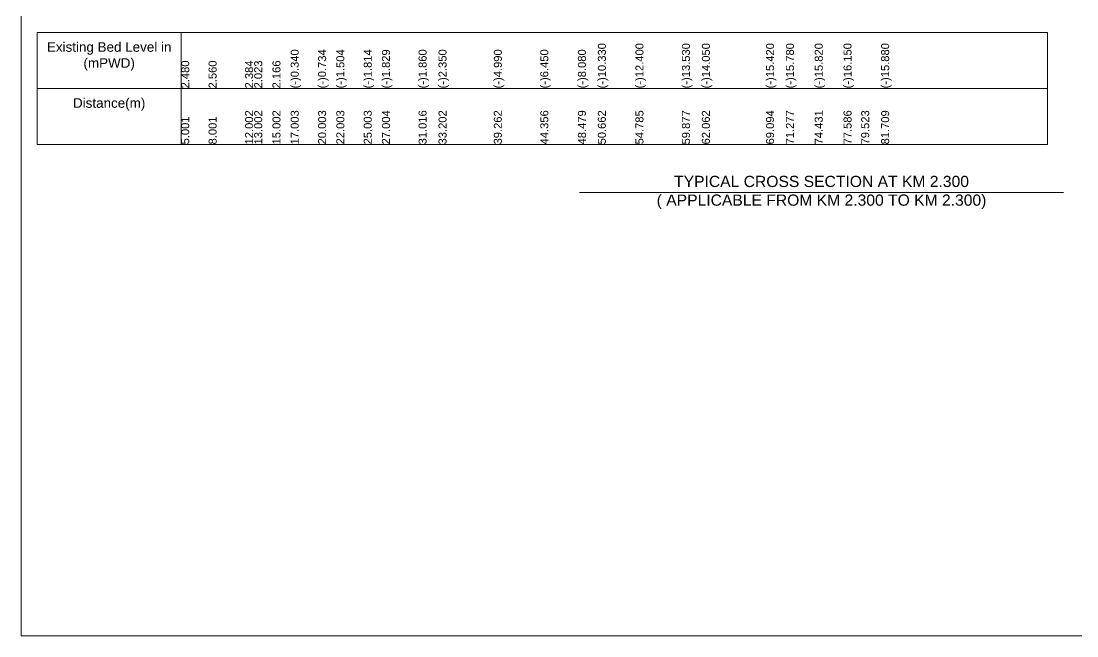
# Model space of a CAD drawing. Header units: inches. Extents: x 89000 to 845017, y -7071 to 0.
# Drawn here: x 490000 to 496595, y -7071 to -3229 of the extents above; entities that cross this region are included whole.
import ezdxf

# ---------------------------------------------------------------- set-up
doc = ezdxf.new("R2010")
doc.units = ezdxf.units.IN
doc.header["$LTSCALE"] = 7
doc.header["$MEASUREMENT"] = 0
for name, color, linetype, lineweight in [('Cross section Data Border', 7, 'Continuous', 9), ('Cross Section Labels', 7, 'Continuous', 9), ('Long Section Labels', 7, 'Continuous', 9)]:
    doc.layers.add(name, color=color, linetype=linetype, lineweight=lineweight)
doc.styles.get("Standard").update_dxf_attribs({"font": 'arial.ttf'})

msp = doc.modelspace()

# ---------------------------------------------------------------- linework, layer by layer
at = {"layer": 'Cross section Data Border'}
msp.add_lwpolyline([(490100, -3300), (496412.09203, -3300), (496412.09203, -4000), (490100, -4000)], close=True, dxfattribs=at)
for points in [[(491000, -3300), (491000, -4000)], [(490100, -3650), (496412.09203, -3650)]]:
    msp.add_lwpolyline(points, dxfattribs=at)
at = {"layer": 'Cross Section Labels'}
msp.add_lwpolyline([(490000, 0), (500000, 0), (500000, -7071), (490000, -7071)], close=True, dxfattribs=at)
msp.add_lwpolyline([(493488, -4300), (495000, -4300), (496512, -4300)], dxfattribs=at)

# ---------------------------------------------------------------- texts
at = {"layer": 'Cross section Data Border', "char_height": 60, "width": 800, "attachment_point": 5}
for s, insert in [('Existing Bed Level in (mPWD)', (490550, -3450)), ('Distance(m)', (490550, -3750))]:
    msp.add_mtext(s, dxfattribs=dict(at, insert=insert))
at = {"layer": 'Cross Section Labels', "insert": (495000, -4300), "char_height": 70, "attachment_point": 5}
msp.add_mtext('TYPICAL CROSS SECTION AT KM 2.300^J( APPLICABLE FROM KM 2.300 TO KM 2.300)', dxfattribs=at)
at = {"layer": 'Long Section Labels', "char_height": 50, "attachment_point": 1, "rotation": 90}
for s, insert in [('(-)0.340', (491684.09822, -3650)), ('(-)0.734', (491855.12278, -3650)), ('(-)1.504', (491969.12611, -3650)), ('(-)1.814', (492140.15066, -3650)), ('(-)1.829', (492254.17355, -3650)), ('(-)1.860', (492482.84936, -3650)), ('(-)2.350', (492607.46217, -3650)), ('(-)4.990', (492952.88338, -3650)), ('(-)6.450', (493243.24003, -3650)), ('(-)8.080', (493478.25351, -3650)), ('(-)10.330', (493602.66613, -3650)), ('(-)12.400', (493837.6809, -3650)), ('(-)13.530', (494127.96845, -3650)), ('(-)14.050', (494252.49195, -3650)), ('(-)15.420', (494653.32725, -3650)), ('(-)15.780', (494777.74258, -3650)), ('(-)15.780', (494777.74258, -3650)), ('(-)15.820', (494957.52593, -3650)), ('(-)16.150', (495137.34726, -3650)), ('(-)15.880', (495372.35479, -3650)), ('2.480', (491000, -3650)), ('2.560', (491171.02456, -3650)), ('2.384', (491399.05078, -3650)), ('2.023', (491456.05244, -3650)), ('2.166', (491570.07533, -3650)), ('12.002', (491399.05078, -4000)), ('13.002', (491456.05244, -4000)), ('15.002', (491570.07533, -4000)), ('17.003', (491684.09822, -4000)), ('20.003', (491855.12278, -4000)), ('22.003', (491969.12611, -4000)), ('25.003', (492140.15066, -4000)), ('27.004', (492254.17355, -4000)), ('31.016', (492482.84936, -4000)), ('33.202', (492607.46217, -4000)), ('33.202', (492607.46217, -4000)), ('39.262', (492952.88338, -4000)), ('44.356', (493243.24003, -4000)), ('48.479', (493478.25351, -4000)), ('50.662', (493602.66613, -4000)), ('54.785', (493837.6809, -4000)), ('59.877', (494127.96845, -4000)), ('62.062', (494252.49195, -4000)), ('69.094', (494653.32725, -4000)), ('71.277', (494777.74258, -4000)), ('74.431', (494957.52593, -4000)), ('77.586', (495137.34726, -4000)), ('79.523', (495247.77442, -4000)), ('81.709', (495372.35479, -4000)), ('5.001', (491000, -4000)), ('8.001', (491171.02456, -4000))]:
    msp.add_mtext(s, dxfattribs=dict(at, insert=insert))

doc.saveas('drawing.dxf')
